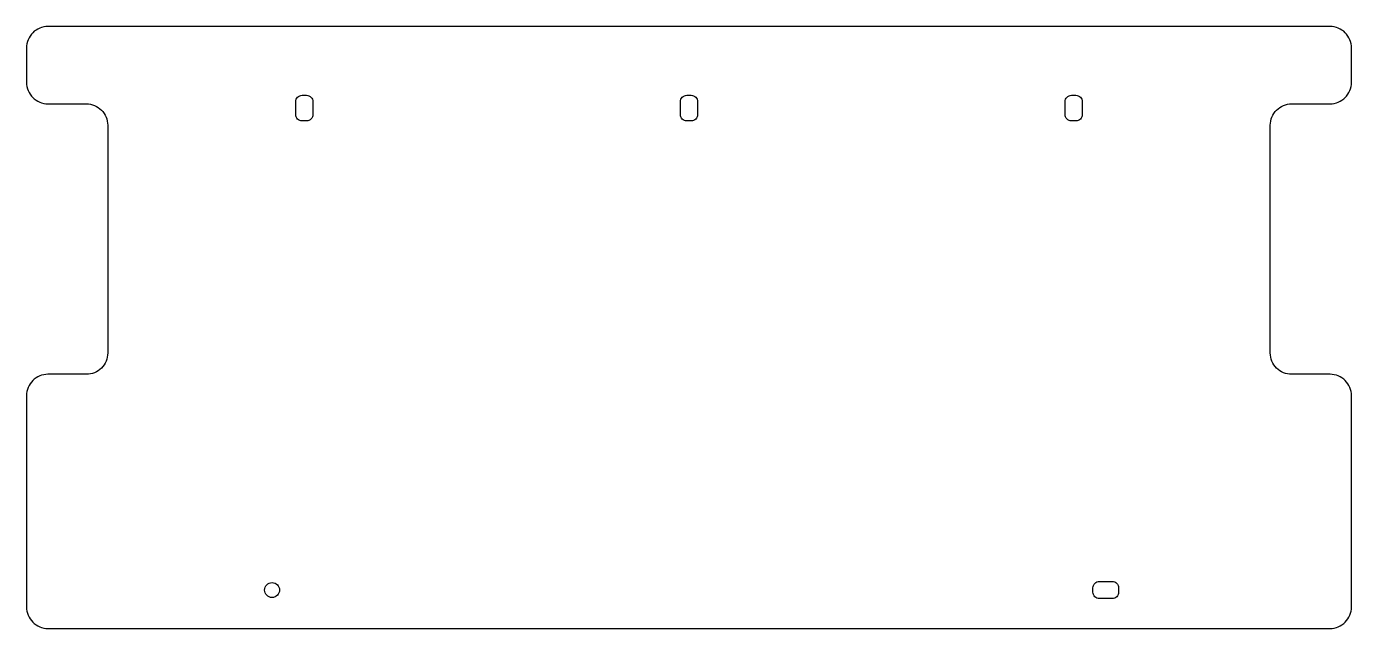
# Model space of a CAD drawing. Extents: x -0.3 to 15.2, y -7 to 0.
import ezdxf

# ---------------------------------------------------------------- set-up
doc = ezdxf.new("R2010")
doc.units = 0
doc.layers.get('0').update_dxf_attribs({"linetype": 'CONTINUOUS'})

msp = doc.modelspace()

# ---------------------------------------------------------------- linework, layer by layer
for points in [[(15, -0.905, 0.414214), (15.25, -0.655), (15.25, -0.25, 0.414214), (15, 0), (0, 0, 0.414214), (-0.25, -0.25), (-0.25, -0.655, 0.414214), (0, -0.905), (0.45, -0.905, -0.414214), (0.7, -1.155), (0.7, -3.82, -0.414214), (0.45, -4.07), (0, -4.07, 0.414214), (-0.25, -4.32), (-0.25, -6.794, 0.414214), (0, -7.044), (15, -7.044, 0.414214), (15.25, -6.794), (15.25, -4.32, 0.414214), (15, -4.07), (14.55, -4.07, -0.414214), (14.3, -3.82), (14.3, -1.155, -0.414214), (14.55, -0.905)], [(2.9, -1.03), (2.9, -0.88, -0.414214), (2.975, -0.805), (3.025, -0.805, -0.414214), (3.1, -0.88), (3.1, -1.03, -0.414214), (3.025, -1.105), (2.975, -1.105, -0.414214)], [(7.4, -1.03), (7.4, -0.88, -0.414214), (7.475, -0.805), (7.525, -0.805, -0.414214), (7.6, -0.88), (7.6, -1.03, -0.414214), (7.525, -1.105), (7.475, -1.105, -0.414214)], [(11.9, -1.03), (11.9, -0.88, -0.414214), (11.975, -0.805), (12.025, -0.805, -0.414214), (12.1, -0.88), (12.1, -1.03, -0.414214), (12.025, -1.105), (11.975, -1.105, -0.414214)], [(12.526, -6.569), (12.526, -6.619, -0.414214), (12.451, -6.694), (12.301, -6.694, -0.414214), (12.226, -6.619), (12.226, -6.569, -0.414214), (12.301, -6.494), (12.451, -6.494, -0.414214)]]:
    msp.add_lwpolyline(points, format="xyb", close=True)
msp.add_circle((2.623, -6.594), 0.0875)

doc.saveas('drawing.dxf')
